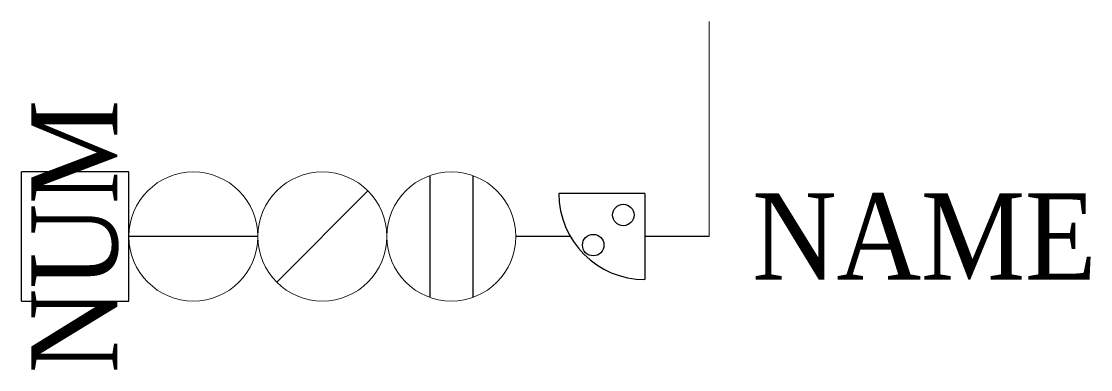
# Model space of a CAD drawing. Header units: millimetres. Extents: x -16 to 8.9, y -8.1 to 0.
import ezdxf
from ezdxf.enums import TextEntityAlignment as Align

# ---------------------------------------------------------------- set-up
doc = ezdxf.new("R2010")
doc.units = ezdxf.units.MM
doc.styles.add('CHINESE', font='TIMES.TTF', dxfattribs={"width": 0.9})

msp = doc.modelspace()

# ---------------------------------------------------------------- linework, layer by layer
at = {"color": 0, "lineweight": 0}
msp.add_line((0, 0), (0, -5), dxfattribs=at)
at = {"color": 0, "linetype": 'Continuous'}
for p, q in [((-16, -6.5), (-16, -3.5)), ((-13.5, -3.5), (-16, -3.5)), ((-13.5, -6.5), (-13.5, -3.5)), ((-1.5, -4), (-3.5, -4)), ((-1.5, -4), (-1.5, -6)), ((-3.232, -5), (-4.5, -5)), ((0, -5), (-1.5, -5)), ((-16, -6.5), (-13.5, -6.5))]:
    msp.add_line(p, q, dxfattribs=at)
at = {"color": 1, "linetype": 'Continuous'}
for p, q in [((-6.5, -3.586), (-6.5, -6.414)), ((-5.5, -3.586), (-5.5, -6.414))]:
    msp.add_line(p, q, dxfattribs=at)
at = {"color": 2, "linetype": 'Continuous'}
msp.add_line((-7.939, -3.939), (-10.061, -6.061), dxfattribs=at)
at = {"color": 3, "linetype": 'Continuous'}
msp.add_line((-10.5, -5), (-13.5, -5), dxfattribs=at)
at = {"color": 3, "lineweight": 0}
msp.add_circle((-12, -5), 1.5, dxfattribs=at)
at = {"color": 2, "lineweight": 0}
msp.add_circle((-9, -5), 1.5, dxfattribs=at)
at = {"color": 1, "lineweight": 0}
msp.add_circle((-6, -5), 1.5, dxfattribs=at)
at = {"color": 0, "linetype": 'Continuous'}
for centre in [(-2, -4.5), (-2.7, -5.2)]:
    msp.add_circle(centre, 0.25, dxfattribs=at)
msp.add_arc((-1.5, -4), 2, 180, 270, dxfattribs=at)

# ---------------------------------------------------------------- texts
at = {"style": 'CHINESE', "width": 0.9}
msp.add_attdef('NUM', text='NUM', height=2, rotation=90, dxfattribs=at).set_placement((-14.75, -5), align=Align.MIDDLE)
msp.add_attdef('NAME', (1, -6), 'NAME', height=2, dxfattribs=at)

doc.saveas('drawing.dxf')
